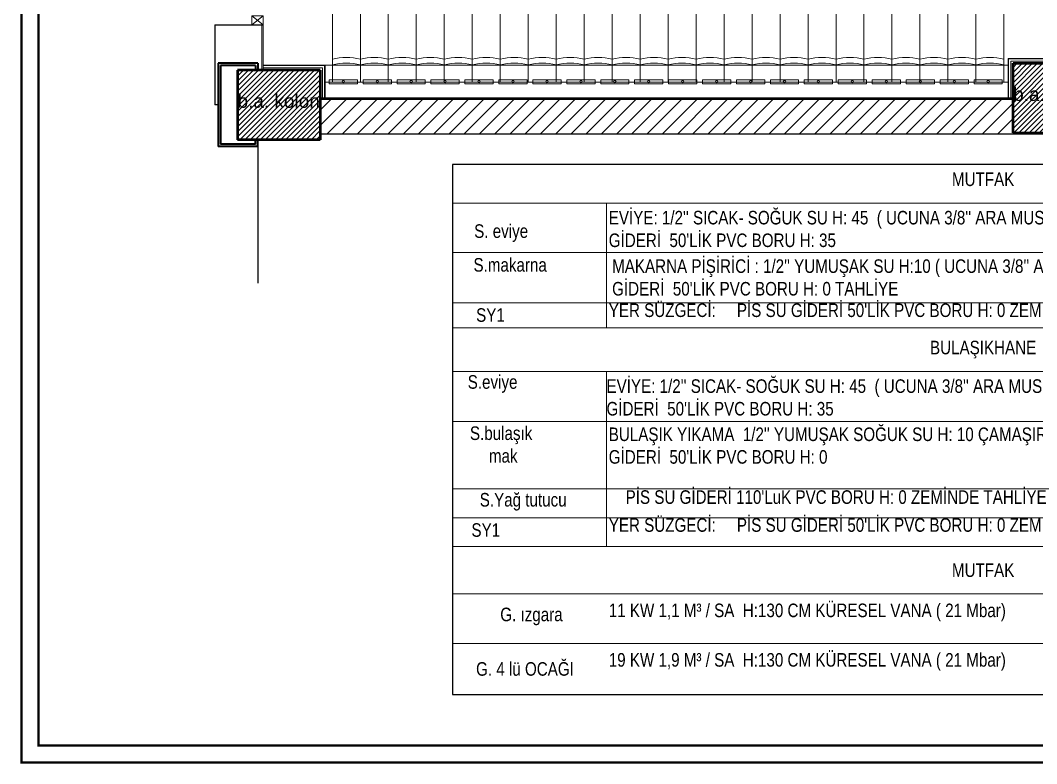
# Model space of a CAD drawing. Header units: millimetres. Extents: x 54215 to 67697, y 23496 to 56611.
# Drawn here: x 60158 to 61057, y 44051 to 44708 of the extents above; entities that cross this region are included whole.
import ezdxf

# ---------------------------------------------------------------- set-up
doc = ezdxf.new("R2010")
doc.units = ezdxf.units.MM
doc.linetypes.add('DASHED', pattern=[19.05, 12.7, -6.35])
for name, color, linetype, lineweight in [('- 0.09', 9, 'Continuous', 9), ('- 0.35', 3, 'Continuous', 35), ('- 0.50', 30, 'Continuous', 50), ('no3_ahsap gorunus on ince', 32, 'Continuous', 13), ('no3_duvar kaplama', 8, 'Continuous', 0), ('no3_kutuprofil kesit', 74, 'Continuous', 18), ('no3_tefriş arka ince', 65, 'Continuous', 13), ('no3_yazı tefriş', 152, 'Continuous', 0)]:
    doc.layers.add(name, color=color, linetype=linetype, lineweight=lineweight)
doc.layers.add('0 rölöve', color=7, linetype='Continuous', true_color=0xf1380e)
for name, color, linetype, lineweight, true_color in [('no3_ahsap kesit on', 7, 'Continuous', 20, 0xfca103), ('no3_alçıpan kesit', 7, 'Continuous', 20, 0xf5003d), ('no3_tefriş ön ince', 7, 'Continuous', 18, 0x8c1aff)]:
    doc.layers.add(name, color=color, linetype=linetype, lineweight=lineweight, true_color=true_color)
doc.styles.get("Standard").update_dxf_attribs({"font": 'arial.ttf'})
doc.styles.add('YAZI', font='arial.ttf', dxfattribs={"width": 0.8, "height": 0.6})

# ---------------------------------------------------------------- blocks, each defined once
blk = doc.blocks.new('asmakatplanblok')
at = {"layer": '- 0.09'}
h = blk.add_hatch(dxfattribs=at)
h.set_pattern_fill('ANSI31', color=256)
h.set_pattern_definition([(45, (61649.389, 25204.291), (-2.245064, 2.245064), [])])
h.paths.add_polyline_path([(62945, 26874.28), (62872, 26874.28), (62872, 26812.78), (62945, 26812.78)])
h.paths.add_polyline_path([(63630.5, 26869.78), (63557, 26869.78), (63557, 26808.28), (63630.5, 26808.28)])
h.paths.add_polyline_path([(64212, 26868.78), (64138.5, 26868.78), (64138.5, 26807.28), (64212, 26807.28)])
h.paths.add_polyline_path([(64209, 26081.28), (64136, 26081.28), (64136, 26019.78), (64209, 26019.78)])
h.paths.add_polyline_path([(63630.5, 26082.28), (63557.5, 26082.28), (63557.5, 26020.78), (63630.5, 26020.78)])
h.paths.add_polyline_path([(62945, 26076.28), (62872, 26076.28), (62872, 26014.78), (62945, 26014.78)])
h = blk.add_hatch(dxfattribs=at)
h.set_pattern_fill('ANSI31', color=256, scale=3)
h.set_pattern_definition([(45, (61649.389, 25204.291), (-6.735192, 6.735192), [])])
h.paths.add_polyline_path([(64394, 26197.68), (64394, 26174.39), (64406.24, 26174.39), (64406.24, 26197.68)])
h.paths.add_polyline_path([(64138.5, 26868.78), (63630.5, 26869.78), (63630.5, 26835.78), (64138.5, 26835.78)])
h.paths.add_polyline_path([(62945, 26019.78), (64136, 26019.78), (64136, 26051.28), (63630.5, 26051.28), (63630.5, 26020.78), (63557.5, 26020.78), (63557.5, 26051.28), (62945, 26051.28)])
h.paths.add_polyline_path([(63557, 26868.78), (62945, 26868.78), (62945, 26834.78), (63557, 26834.78)])
h.paths.add_polyline_path([(64209, 26019.78), (64433.02, 26019.78), (64433.02, 26868.78), (64212, 26868.78), (64212, 26831.78), (64347.5, 26831.78), (64347.5, 26823.28), (64394, 26823.28), (64394, 26085.78), (64372.06, 26085.78), (64372.06, 26051.28), (64209, 26051.28)])
at = {"layer": '- 0.35'}
for p, q in [((62890, 26082.28), (62855, 26082.28)), ((62855, 26082.28), (62855, 26008.78)), ((62888, 26080.28), (62857, 26080.28)), ((62857, 26080.28), (62857, 26010.78)), ((62888, 26080.28), (62888, 26076.28)), ((62890, 26082.28), (62890, 26076.28)), ((62890, 26008.78), (62855, 26008.78)), ((62888, 26010.78), (62857, 26010.78))]:
    blk.add_line(p, q, dxfattribs=at)
at = {"layer": '- 0.35', "color": 2}
for p, q in [((62888, 26010.78), (62888, 26014.78)), ((62890, 26008.78), (62890, 26014.78))]:
    blk.add_line(p, q, dxfattribs=at)
at = {"layer": '- 0.50'}
for p, q in [((63557.5, 26020.78), (63557.5, 26082.28)), ((63557.5, 26082.28), (63630.5, 26082.28)), ((62872, 26076.28), (62872, 26014.78)), ((62945, 26076.28), (62872, 26076.28)), ((62945, 26076.28), (62945, 26014.78)), ((62945, 26051.28), (63557.5, 26051.28)), ((63557.5, 26020.78), (63630.5, 26020.78)), ((62945, 26014.78), (62872, 26014.78))]:
    blk.add_line(p, q, dxfattribs=at)
at = {"layer": '0 rölöve'}
blk.add_line((62890, 26008.78), (62890, 25887.95), dxfattribs=at)
blk.add_lwpolyline([(64212, 26868.78), (64433.02, 26868.78), (64433.02, 26019.78), (62945, 26019.78)], dxfattribs=at)
at = {"layer": 'no3_ahsap gorunus on ince'}
for p, q in [((62949.4, 26080.68), (63552.66, 26080.68)), ((63522, 26051.28), (62945.91, 26051.28))]:
    blk.add_line(p, q, dxfattribs=at)
at = {"layer": 'no3_ahsap kesit on'}
for points in [[(62894.67, 26080.28), (62949, 26080.28), (62949, 26051.28)], [(62894.67, 26078.28), (62947, 26078.28), (62947, 26051.28)], [(63553.5, 26051.28), (63553.5, 26086.28), (63649.75, 26086.28)], [(63555.5, 26051.28), (63555.5, 26084.28), (63649.75, 26084.28)], [(62953, 26067.78), (62978, 26067.78), (62978, 26064.18), (62953, 26064.18), (62953, 26067.78)], [(62983, 26067.78), (63008, 26067.78), (63008, 26064.18), (62983, 26064.18), (62983, 26067.78)], [(63013, 26067.78), (63038, 26067.78), (63038, 26064.18), (63013, 26064.18), (63013, 26067.78)], [(63043, 26067.78), (63068, 26067.78), (63068, 26064.18), (63043, 26064.18), (63043, 26067.78)], [(63073, 26067.78), (63098, 26067.78), (63098, 26064.18), (63073, 26064.18), (63073, 26067.78)], [(63103, 26067.78), (63128, 26067.78), (63128, 26064.18), (63103, 26064.18), (63103, 26067.78)], [(63133, 26067.78), (63158, 26067.78), (63158, 26064.18), (63133, 26064.18), (63133, 26067.78)], [(63163, 26067.78), (63188, 26067.78), (63188, 26064.18), (63163, 26064.18), (63163, 26067.78)], [(63193, 26067.78), (63217.99, 26067.78), (63217.99, 26064.18), (63193, 26064.18), (63193, 26067.78)], [(63222.99, 26067.78), (63247.99, 26067.78), (63247.99, 26064.18), (63222.99, 26064.18), (63222.99, 26067.78)], [(63252.99, 26067.78), (63277.99, 26067.78), (63277.99, 26064.18), (63252.99, 26064.18), (63252.99, 26067.78)], [(63282.99, 26067.78), (63307.99, 26067.78), (63307.99, 26064.18), (63282.99, 26064.18), (63282.99, 26067.78)], [(63312.99, 26067.78), (63337.99, 26067.78), (63337.99, 26064.18), (63312.99, 26064.18), (63312.99, 26067.78)], [(63342.99, 26067.78), (63367.99, 26067.78), (63367.99, 26064.18), (63342.99, 26064.18), (63342.99, 26067.78)], [(63372.99, 26067.78), (63397.99, 26067.78), (63397.99, 26064.18), (63372.99, 26064.18), (63372.99, 26067.78)], [(63402.99, 26067.78), (63427.99, 26067.78), (63427.99, 26064.18), (63402.99, 26064.18), (63402.99, 26067.78)], [(63432.99, 26067.78), (63457.99, 26067.78), (63457.99, 26064.18), (63432.99, 26064.18), (63432.99, 26067.78)], [(63462.99, 26067.78), (63487.99, 26067.78), (63487.99, 26064.18), (63462.99, 26064.18), (63462.99, 26067.78)], [(63492.99, 26067.78), (63517.99, 26067.78), (63517.99, 26064.18), (63492.99, 26064.18), (63492.99, 26067.78)], [(63522.99, 26067.78), (63547.99, 26067.78), (63547.99, 26064.18), (63522.99, 26064.18), (63522.99, 26067.78)]]:
    blk.add_lwpolyline(points, dxfattribs=at)
at = {"layer": 'no3_alçıpan kesit'}
for p, q in [((62893.47, 26116.28), (62893.47, 26076.28)), ((62894.67, 26116.28), (62894.67, 26076.28))]:
    blk.add_line(p, q, dxfattribs=at)
at = {"layer": 'no3_duvar kaplama'}
for points in [[(62894.67, 26080.68), (62949.4, 26080.68), (62949.4, 26051.28)], [(63553.1, 26051.28), (63553.1, 26086.68), (63648.75, 26086.68)]]:
    blk.add_lwpolyline(points, dxfattribs=at)
at = {"layer": 'no3_kutuprofil kesit'}
for p, q in [((62894.67, 26124.28), (62884.67, 26116.28)), ((62894.67, 26116.28), (62884.67, 26124.28))]:
    blk.add_line(p, q, dxfattribs=at)
blk.add_lwpolyline([(62884.67, 26116.28), (62894.67, 26116.28), (62894.67, 26124.28), (62884.67, 26124.28)], close=True, dxfattribs=at)
for points in [[(62895, 26116.28), (62852, 26116.28), (62852, 26045.53), (62855, 26045.53)], [(62895, 26116.08), (62852.2, 26116.08), (62852.2, 26045.73), (62855, 26045.73)]]:
    blk.add_lwpolyline(points, dxfattribs=at)
for centre in [(62965.5, 26065.98), (62995.5, 26065.98), (63025.5, 26065.98), (63055.5, 26065.98), (63085.5, 26065.98), (63115.5, 26065.98), (63145.5, 26065.98), (63175.5, 26065.98), (63205.5, 26065.98), (63235.49, 26065.98), (63265.49, 26065.98), (63295.49, 26065.98), (63325.49, 26065.98), (63355.49, 26065.98), (63385.49, 26065.98), (63415.49, 26065.98), (63445.49, 26065.98), (63475.49, 26065.98), (63505.49, 26065.98), (63535.49, 26065.98)]:
    blk.add_circle(centre, 1.05, dxfattribs=at)
at = {"layer": 'no3_tefriş arka ince', "linetype": 'DASHED'}
blk.add_lwpolyline([(62949.4, 26065.53), (63553.1, 26065.53)], dxfattribs=at)
at = {"layer": '0 rölöve'}
for p in [(63557.56, 26048.97), (62872.06, 26042.97)]:
    blk.add_text('b.a. kolon', height=12, dxfattribs=at).set_placement(p)
blk = doc.blocks.new('sedirrwe')
at = {"layer": 'no3_tefriş ön ince'}
for p, q in [((-1399.1, 4164.69), (-1378.7, 4164.69)), ((-1399.1, 3571.16), (-1399.1, 4164.69)), ((-1378.7, 4164.69), (-1326.71, 4164.69)), ((-1399.1, 4139.96), (-1378.7, 4139.96)), ((-1378.7, 4139.96), (-1326.71, 4139.96)), ((-1399.1, 4115.23), (-1378.7, 4115.23)), ((-1378.7, 4115.23), (-1326.71, 4115.23)), ((-1399.1, 4090.5), (-1378.7, 4090.5)), ((-1378.7, 4090.5), (-1326.71, 4090.5)), ((-1399.1, 4065.77), (-1378.7, 4065.77)), ((-1378.7, 4065.77), (-1326.71, 4065.77)), ((-1399.1, 4041.04), (-1378.7, 4041.04)), ((-1378.7, 4041.04), (-1326.71, 4041.04)), ((-1399.1, 4016.3), (-1378.7, 4016.3)), ((-1378.7, 4016.3), (-1326.71, 4016.3)), ((-1399.1, 3991.57), (-1378.7, 3991.57)), ((-1378.7, 3991.57), (-1326.71, 3991.57)), ((-1399.1, 3966.84), (-1378.7, 3966.84)), ((-1378.7, 3966.84), (-1326.71, 3966.84)), ((-1399.1, 3942.11), (-1378.7, 3942.11)), ((-1378.7, 3942.11), (-1326.71, 3942.11)), ((-1399.1, 3917.38), (-1378.7, 3917.38)), ((-1378.7, 3917.38), (-1326.71, 3917.38)), ((-1399.1, 3892.65), (-1378.7, 3892.65)), ((-1378.7, 3892.65), (-1326.71, 3892.65)), ((-1399.1, 3867.92), (-1378.7, 3867.92)), ((-1378.7, 3867.92), (-1326.71, 3867.92)), ((-1399.1, 3843.19), (-1378.7, 3843.19)), ((-1378.7, 3843.19), (-1326.71, 3843.19)), ((-1399.1, 3818.46), (-1378.7, 3818.46)), ((-1378.7, 3818.46), (-1326.71, 3818.46)), ((-1399.1, 3793.73), (-1378.7, 3793.73)), ((-1378.7, 3793.73), (-1326.71, 3793.73)), ((-1399.1, 3769), (-1378.7, 3769)), ((-1378.7, 3769), (-1326.71, 3769)), ((-1399.1, 3744.27), (-1378.7, 3744.27)), ((-1378.7, 3744.27), (-1326.71, 3744.27)), ((-1399.1, 3719.54), (-1378.7, 3719.54)), ((-1378.7, 3719.54), (-1326.71, 3719.54)), ((-1399.1, 3694.81), (-1378.7, 3694.81)), ((-1378.7, 3694.81), (-1326.71, 3694.81)), ((-1399.1, 3670.08), (-1378.7, 3670.08)), ((-1378.7, 3670.08), (-1326.71, 3670.08)), ((-1399.1, 3645.35), (-1378.7, 3645.35)), ((-1378.7, 3645.35), (-1326.71, 3645.35)), ((-1399.1, 3620.62), (-1378.7, 3620.62)), ((-1378.7, 3620.62), (-1326.71, 3620.62)), ((-1399.1, 3595.89), (-1378.7, 3595.89)), ((-1378.7, 3595.89), (-1326.71, 3595.89)), ((-1399.1, 3571.16), (-1378.7, 3571.16)), ((-1326.71, 3571.16), (-1378.7, 3571.16))]:
    blk.add_line(p, q, dxfattribs=at)
for centre in [(-1430.57, 4152.32), (-1425.57, 4152.32), (-1373.57, 4152.32), (-1430.57, 4127.59), (-1425.57, 4127.59), (-1373.57, 4127.59), (-1430.57, 4102.86), (-1425.57, 4102.86), (-1373.57, 4102.86), (-1430.57, 4078.13), (-1425.57, 4078.13), (-1373.57, 4078.13), (-1430.57, 4053.4), (-1425.57, 4053.4), (-1373.57, 4053.4), (-1430.57, 4028.67), (-1425.57, 4028.67), (-1373.57, 4028.67), (-1430.57, 4003.94), (-1425.57, 4003.94), (-1373.57, 4003.94), (-1430.57, 3979.21), (-1425.57, 3979.21), (-1373.57, 3979.21), (-1430.57, 3954.48), (-1425.57, 3954.48), (-1373.57, 3954.48), (-1430.57, 3929.75), (-1425.57, 3929.75), (-1373.57, 3929.75), (-1430.57, 3905.02), (-1425.57, 3905.02), (-1373.57, 3905.02), (-1430.57, 3880.29), (-1425.57, 3880.29), (-1373.57, 3880.29), (-1430.57, 3855.56), (-1425.57, 3855.56), (-1373.57, 3855.56), (-1430.57, 3830.83), (-1425.57, 3830.83), (-1373.57, 3830.83), (-1430.57, 3806.1), (-1425.57, 3806.1), (-1373.57, 3806.1), (-1430.57, 3781.37), (-1425.57, 3781.37), (-1373.57, 3781.37), (-1430.57, 3756.64), (-1425.57, 3756.64), (-1373.57, 3756.64), (-1430.57, 3731.9), (-1425.57, 3731.9), (-1373.57, 3731.9), (-1430.57, 3707.17), (-1425.57, 3707.17), (-1373.57, 3707.17), (-1430.57, 3682.44), (-1425.57, 3682.44), (-1373.57, 3682.44), (-1430.57, 3657.71), (-1425.57, 3657.71), (-1373.57, 3657.71), (-1430.57, 3632.98), (-1425.57, 3632.98), (-1373.57, 3632.98), (-1430.57, 3608.25), (-1425.57, 3608.25), (-1373.57, 3608.25), (-1430.57, 3583.52), (-1425.57, 3583.52), (-1373.57, 3583.52)]:
    blk.add_arc(centre, 48.47, 345.219, 14.781, dxfattribs=at)

msp = doc.modelspace()

# ---------------------------------------------------------------- linework, layer by layer
msp.add_line((60423.336, 44663.857), (60423.336, 44638.857))
at = {"color": 252, "const_width": 2.135}
for points in [[(62947.87, 44051.85), (60159.461, 44051.85), (60159.461, 45851.85), (62947.87, 45851.85), (62947.87, 44712.802, -0.4142136), (62922.784, 44687.715), (62543.978, 44687.715, 0.4142136), (62533.943, 44677.68), (62533.943, 44433.843, 0.4142136), (62543.978, 44423.808), (62922.784, 44423.808, -0.4142136), (62947.87, 44398.722), (62947.87, 44051.85)], [(62932.819, 44712.802, -0.4142136), (62922.784, 44702.767), (62543.978, 44702.767, 0.4142136), (62518.891, 44677.68), (62518.891, 44433.843, 0.4142136), (62543.978, 44408.756), (62922.784, 44408.756, -0.4142136), (62932.819, 44398.722), (62932.819, 44066.902), (60174.512, 44066.902), (60174.512, 45836.798), (62932.819, 45836.798), (62932.819, 44712.802)]]:
    msp.add_lwpolyline(points, format="xyb", dxfattribs=at)
for points in [[(61035.836, 44638.857), (61035.836, 44669.857), (61128.086, 44669.857)], [(60373.002, 44663.857), (60423.336, 44663.857), (60423.336, 44638.857)]]:
    msp.add_lwpolyline(points)
msp.add_lwpolyline([(60540.494, 44111.97), (61411.52, 44111.97), (61411.52, 44580.483), (60540.494, 44580.483)], close=True)
at = {"layer": '0 rölöve'}
msp.add_line((60488.336, 44638.857), (61034.836, 44638.857), dxfattribs=at)
at = {"layer": 'no3_yazı tefriş'}
for p, q in [((60540.494, 44546.348), (61411.52, 44546.348)), ((60676.485, 44546.348), (60676.485, 44436.105)), ((60540.494, 44502.585), (61411.52, 44502.585)), ((60540.494, 44458.265), (61411.52, 44458.265)), ((60540.494, 44436.105), (61411.52, 44436.105)), ((60540.494, 44436.105), (61411.52, 44436.105)), ((60540.494, 44436.105), (61411.52, 44436.105)), ((60540.494, 44397.452), (61411.52, 44397.452)), ((60540.494, 44397.452), (61411.52, 44397.452)), ((60676.485, 44397.452), (60676.485, 44242.704)), ((60540.494, 44353.132), (61411.52, 44353.132)), ((60540.494, 44293.747), (61411.52, 44293.747)), ((60540.494, 44268.226), (61411.52, 44268.226)), ((60540.494, 44242.704), (61411.52, 44242.704))]:
    msp.add_line(p, q, dxfattribs=at)
at = {"layer": 'no3_yazı tefriş', "color": 3}
for p, q in [((60540.494, 44242.704), (61411.52, 44242.704)), ((60540.494, 44200.822), (61411.52, 44200.822)), ((60540.494, 44157.059), (61411.52, 44157.059))]:
    msp.add_line(p, q, dxfattribs=at)

# ---------------------------------------------------------------- block references
msp.add_blockref('asmakatplanblok', (-2521.664, 18587.575))
at = {"rotation": 89.99999999999999}
msp.add_blockref('sedirrwe', (64598.878, 46052.205), dxfattribs=at)

# ---------------------------------------------------------------- texts
at = {"layer": 'no3_yazı tefriş', "char_height": 12, "style": 'YAZI'}
for s, insert, width, attachment_point in [('MUTFAK', (61009.374, 44567.289), 800.29297, 5), ("EVİYE: 1/2'' SICAK- SOĞUK SU H: 45  ( UCUNA 3/8'' ARA MUSLUĞU)  PİS SU GİDERİ  50'LİK PVC BORU H: 35", (60678.485, 44523.345), 520.26507, 4), ('S. eviye', (60583.387, 44519.755), 65.25724, 5), ('S.makarna ', (60591.341, 44491.624), 65.25724, 5), ("MAKARNA PİŞİRİCİ : 1/2'' YUMUŞAK SU H:10 ( UCUNA 3/8'' ARA MUSLUK PİS SU GİDERİ  50'LİK PVC BORU H: 0 TAHLİYE", (60681.467, 44480.495), 520.26507, 4), ("YER SÜZGECİ:     PİS SU GİDERİ 50'LİK PVC BORU H: 0 ZEMİNDE TAHLİYE", (60678.485, 44451.515), 572.12116, 4), ('SY1', (60573.922, 44447.275), 65.25724, 5), ('BULAŞIKHANE', (61009.374, 44416.778), 800.29297, 5), ('S.eviye', (60575.824, 44386.372), 65.25724, 5), ("EVİYE: 1/2'' SICAK- SOĞUK SU H: 45  ( UCUNA 3/8'' ARA MUSLUĞU)  PİS SU GİDERİ  50'LİK PVC BORU H: 35", (60676.485, 44374.449), 520.26507, 4), ('S.bulaşık  mak', (60585.224, 44332.801), 65.25724, 5), ("BULAŞIK YIKAMA  1/2'' YUMUŞAK SOĞUK SU H: 10 ÇAMAŞIR MUSLUĞU PİS SU GİDERİ  50'LİK PVC BORU H: 0", (60678.485, 44331.856), 520.26507, 4), ("    PİS SU GİDERİ 110'LuK PVC BORU H: 0 ZEMİNDE TAHLİYE", (60678.485, 44286.36), 520.26507, 4), ('S.Yağ tutucu', (60602.842, 44282.268), 131.36129, 5), ("YER SÜZGECİ:     PİS SU GİDERİ 50'LİK PVC BORU H: 0 ZEMİNDE TAHLİYE", (60678.485, 44261.652), 579.6341, 4), ('SY1', (60569.79, 44257.236), 65.25724, 5)]:
    msp.add_mtext(s, dxfattribs=dict(at, insert=insert, width=width, attachment_point=attachment_point))
at = {"layer": 'no3_yazı tefriş', "color": 3, "char_height": 12, "style": 'YAZI'}
for s, insert, width, attachment_point in [('MUTFAK', (61009.374, 44221.763), 800.29297, 5), ('G. ızgara', (60610.162, 44180.897), 118.80688, 5), ('11 KW 1,1 M³ / SA  H:130 CM KÜRESEL VANA ( 21 Mbar)', (60678.485, 44184.488), 520.26507, 4), ('G. 4 lü OCAĞI', (60604.419, 44134.428), 118.80688, 5), ('19 KW 1,9 M³ / SA  H:130 CM KÜRESEL VANA ( 21 Mbar)', (60678.485, 44140.725), 520.26507, 4)]:
    msp.add_mtext(s, dxfattribs=dict(at, insert=insert, width=width, attachment_point=attachment_point))

doc.saveas('drawing.dxf')
